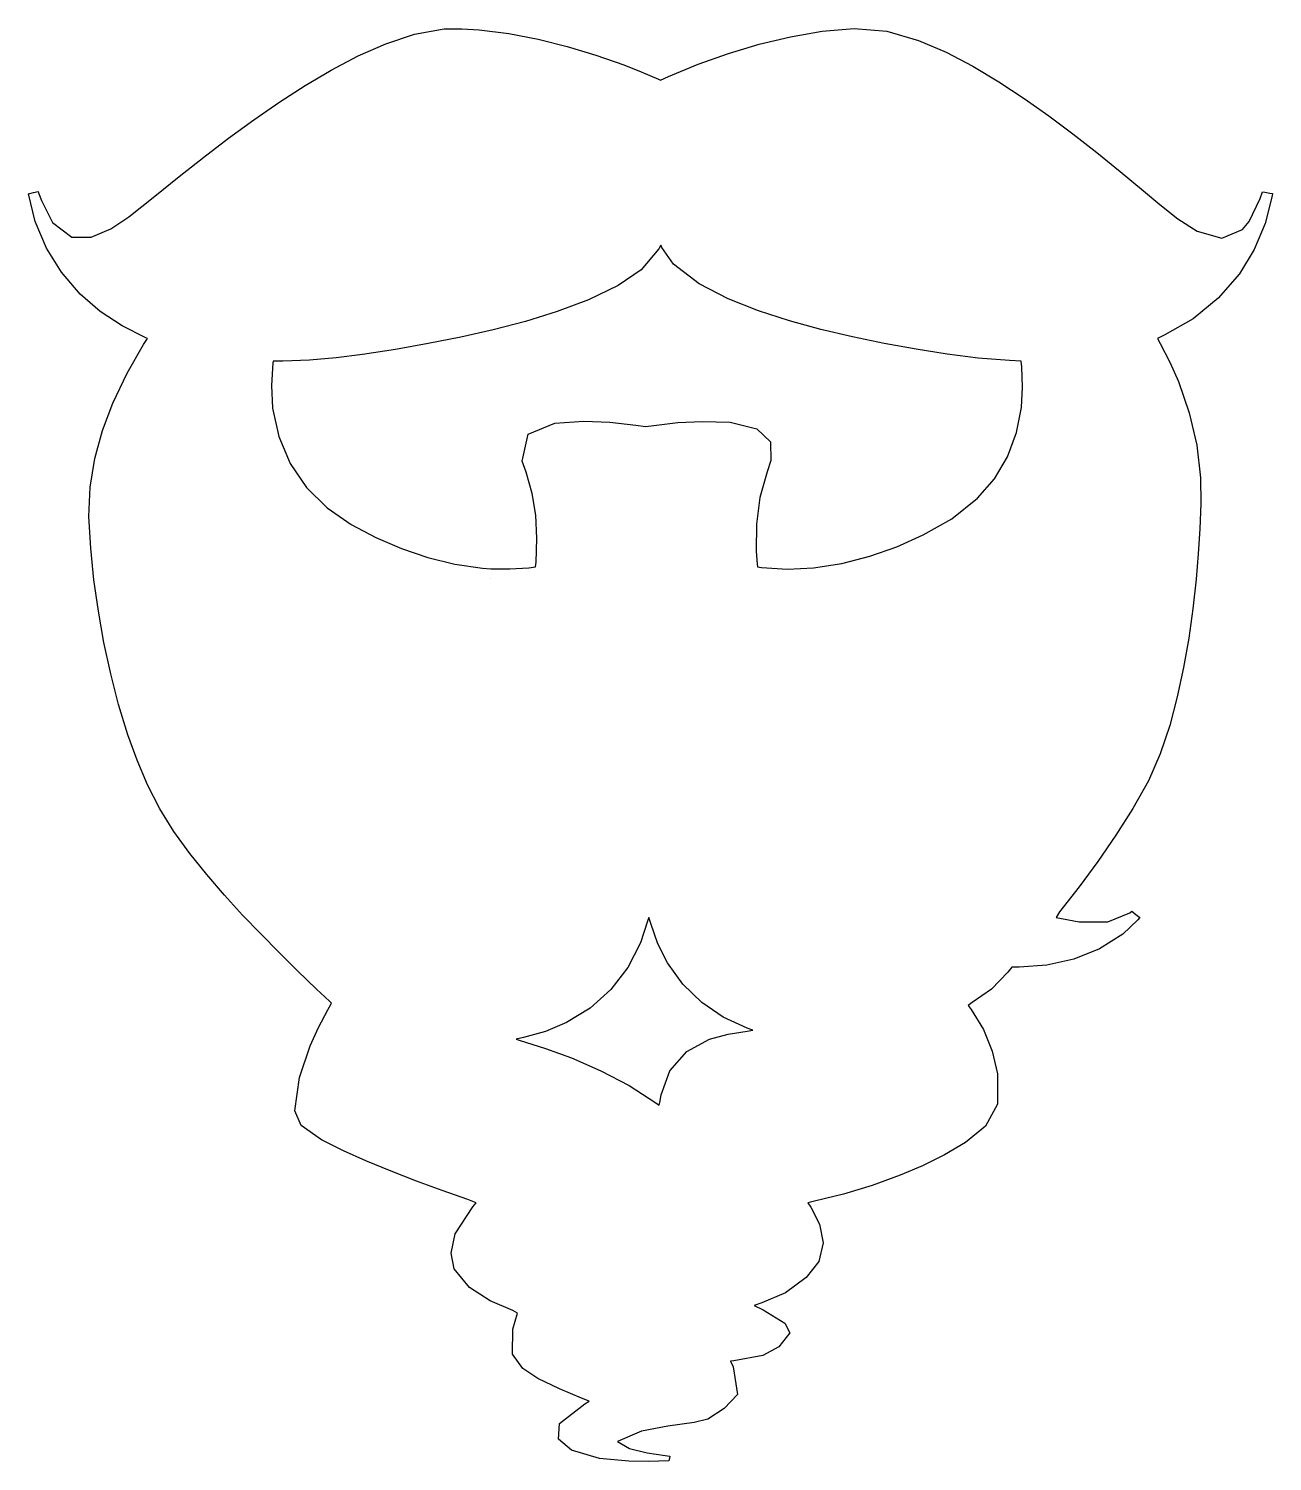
# Model space of a CAD drawing. Extents: x 0 to 86.6, y 0 to 99.7.
import ezdxf

# ---------------------------------------------------------------- set-up
doc = ezdxf.new("R2010")
doc.units = 0
doc.header["$MEASUREMENT"] = 0

msp = doc.modelspace()

# ---------------------------------------------------------------- linework, layer by layer
for p, q in [((24.861, 98.697), (26.863, 99.355)), ((26.863, 99.355), (28.935, 99.729)), ((28.935, 99.729), (30.156, 99.744)), ((30.156, 99.744), (31.376, 99.672)), ((31.376, 99.672), (33.438, 99.414)), ((33.438, 99.414), (35.48, 99.02)), ((35.48, 99.02), (37.496, 98.515)), ((50.871, 98.67), (53.048, 99.19)), ((53.048, 99.19), (55.254, 99.563)), ((55.254, 99.563), (57.483, 99.749)), ((57.483, 99.749), (59.763, 99.565)), ((59.763, 99.565), (61.961, 98.925)), ((61.961, 98.925), (63.896, 98.102)), ((21.065, 96.868), (22.932, 97.848)), ((22.932, 97.848), (24.861, 98.697)), ((37.496, 98.515), (39.486, 97.912)), ((39.486, 97.912), (41.448, 97.223)), ((46.62, 97.275), (48.728, 98.028)), ((48.728, 98.028), (50.871, 98.67)), ((63.896, 98.102), (65.762, 97.13)), ((19.251, 95.794), (21.065, 96.868)), ((41.448, 97.223), (42.659, 96.747)), ((44.553, 96.418), (46.62, 97.275)), ((65.762, 97.13), (67.568, 96.052)), ((17.48, 94.649), (19.251, 95.794)), ((42.659, 96.747), (43.857, 96.24)), ((43.857, 96.24), (43.994, 96.17)), ((43.994, 96.17), (44.553, 96.418)), ((67.568, 96.052), (69.327, 94.897)), ((69.327, 94.897), (71.046, 93.684)), ((15.683, 93.411), (17.48, 94.649)), ((13.92, 92.124), (15.683, 93.411)), ((71.046, 93.684), (72.732, 92.426)), ((12.187, 90.797), (13.92, 92.124)), ((72.732, 92.426), (74.391, 91.133)), ((10.474, 89.444), (12.187, 90.797)), ((74.391, 91.133), (76.028, 89.811)), ((76.028, 89.811), (77.646, 88.465)), ((8.774, 88.075), (10.474, 89.444)), ((-0.011, 88.257), (0.329, 88.337)), ((0.445, 86.315), (-0.011, 88.257)), ((0.329, 88.337), (0.655, 88.404)), ((0.655, 88.404), (0.684, 88.329)), ((0.684, 88.329), (0.88, 87.795)), ((0.88, 87.795), (1.66, 86.259)), ((6.977, 86.635), (8.774, 88.075)), ((77.646, 88.465), (78.773, 87.515)), ((85.015, 86.318), (85.776, 87.931)), ((85.776, 87.931), (85.928, 88.385)), ((85.928, 88.385), (86.087, 88.365)), ((86.087, 88.365), (86.432, 88.305)), ((86.596, 88.1), (86.12, 86.186)), ((86.432, 88.305), (86.619, 88.265)), ((86.619, 88.265), (86.596, 88.1)), ((78.773, 87.515), (80.026, 86.503)), ((1.224, 84.476), (0.445, 86.315)), ((1.66, 86.259), (3.009, 85.23)), ((4.333, 85.239), (5.72, 85.811)), ((5.72, 85.811), (6.977, 86.635)), ((80.026, 86.503), (81.382, 85.639)), ((84.547, 85.767), (85.015, 86.318)), ((86.12, 86.186), (85.346, 84.37)), ((3.009, 85.23), (4.333, 85.239)), ((81.382, 85.639), (83.091, 85.157)), ((83.091, 85.157), (84.547, 85.767)), ((2.283, 82.783), (1.224, 84.476)), ((43.888, 84.42), (42.651, 82.958)), ((44.015, 84.678), (43.888, 84.42)), ((44.085, 84.509), (44.015, 84.678)), ((44.909, 83.349), (44.085, 84.509)), ((85.346, 84.37), (84.323, 82.682)), ((42.651, 82.958), (41.06, 81.872)), ((46.704, 81.975), (44.909, 83.349)), ((3.589, 81.273), (2.283, 82.783)), ((41.06, 81.872), (38.976, 80.86)), ((48.715, 80.936), (46.704, 81.975)), ((84.323, 82.682), (82.844, 80.977)), ((4.969, 80.06), (3.589, 81.273)), ((38.976, 80.86), (36.808, 80.044)), ((50.82, 80.101), (48.715, 80.936)), ((82.844, 80.977), (81.093, 79.551)), ((6.504, 79.049), (4.969, 80.06)), ((36.808, 80.044), (34.593, 79.362)), ((52.975, 79.403), (50.82, 80.101)), ((8.146, 78.224), (6.504, 79.049)), ((34.593, 79.362), (32.351, 78.776)), ((55.16, 78.807), (52.975, 79.403)), ((57.366, 78.289), (55.16, 78.807)), ((81.093, 79.551), (79.137, 78.422)), ((7.994, 77.757), (8.259, 78.173)), ((8.259, 78.173), (8.146, 78.224)), ((27.816, 77.817), (25.533, 77.42)), ((30.09, 78.266), (27.816, 77.817)), ((32.351, 78.776), (30.09, 78.266)), ((59.585, 77.835), (57.366, 78.289)), ((61.814, 77.433), (59.585, 77.835)), ((79.137, 78.422), (78.619, 78.173)), ((78.619, 78.173), (78.814, 77.838)), ((78.814, 77.838), (79.489, 76.53)), ((6.851, 75.756), (7.994, 77.757)), ((21.398, 76.832), (19.545, 76.67)), ((23.243, 77.066), (21.398, 76.832)), ((25.533, 77.42), (23.243, 77.066)), ((63.967, 77.087), (61.814, 77.433)), ((66.129, 76.804), (63.967, 77.087)), ((16.993, 76.472), (16.907, 74.899)), ((17.013, 76.604), (16.993, 76.472)), ((17.687, 76.604), (17.013, 76.604)), ((19.545, 76.67), (17.687, 76.604)), ((68.303, 76.635), (66.129, 76.804)), ((69.122, 76.59), (68.303, 76.635)), ((69.175, 76.198), (69.122, 76.59)), ((69.221, 74.789), (69.175, 76.198)), ((79.489, 76.53), (80.087, 75.187)), ((5.854, 73.679), (6.851, 75.756)), ((16.907, 74.899), (16.986, 73.326)), ((80.087, 75.187), (80.834, 73.004)), ((69.156, 73.379), (69.221, 74.789)), ((5.136, 71.777), (5.854, 73.679)), ((16.986, 73.326), (17.417, 71.345)), ((68.799, 71.622), (69.156, 73.379)), ((80.834, 73.004), (81.347, 70.754)), ((34.775, 71.51), (36.633, 72.273)), ((36.633, 72.273), (38.663, 72.409)), ((38.663, 72.409), (40.474, 72.339)), ((40.474, 72.339), (42.275, 72.139)), ((42.275, 72.139), (42.96, 72.045)), ((42.96, 72.045), (43.526, 72.122)), ((43.526, 72.122), (45.214, 72.319)), ((45.214, 72.319), (46.911, 72.399)), ((46.911, 72.399), (48.846, 72.344)), ((48.846, 72.344), (50.716, 71.879)), ((50.716, 71.879), (51.671, 70.982)), ((4.59, 69.82), (5.136, 71.777)), ((17.417, 71.345), (18.197, 69.475)), ((34.376, 69.625), (34.775, 71.51)), ((51.671, 70.982), (51.694, 69.678)), ((68.173, 69.942), (68.799, 71.622)), ((67.256, 68.403), (68.173, 69.942)), ((81.347, 70.754), (81.614, 68.463)), ((4.263, 67.814), (4.59, 69.82)), ((18.197, 69.475), (19.333, 67.798)), ((34.645, 68.868), (34.376, 69.625)), ((35.063, 67.388), (34.645, 68.868)), ((51.422, 68.903), (50.926, 67.099)), ((51.694, 69.678), (51.422, 68.903)), ((66.08, 67.05), (67.256, 68.403)), ((81.614, 68.463), (81.636, 66.698)), ((4.189, 65.784), (4.263, 67.814)), ((19.333, 67.798), (20.777, 66.375)), ((35.32, 65.872), (35.063, 67.388)), ((50.926, 67.099), (50.676, 65.244)), ((64.294, 65.613), (66.08, 67.05)), ((20.777, 66.375), (22.446, 65.224)), ((35.386, 64.242), (35.32, 65.872)), ((81.636, 66.698), (81.571, 64.934)), ((4.311, 63.574), (4.189, 65.784)), ((22.446, 65.224), (24.165, 64.321)), ((50.676, 65.244), (50.663, 63.373)), ((62.29, 64.496), (64.294, 65.613)), ((81.571, 64.934), (81.461, 63.172)), ((24.165, 64.321), (25.951, 63.558)), ((35.339, 62.613), (35.386, 64.242)), ((60.462, 63.679), (62.29, 64.496)), ((4.536, 61.372), (4.311, 63.574)), ((25.951, 63.558), (27.79, 62.936)), ((27.79, 62.936), (29.675, 62.469)), ((50.663, 63.373), (50.73, 62.453)), ((56.634, 62.517), (58.574, 63.014)), ((58.574, 63.014), (60.462, 63.679)), ((81.461, 63.172), (81.31, 61.413)), ((29.675, 62.469), (31.596, 62.19)), ((31.596, 62.19), (32.178, 62.139)), ((32.178, 62.139), (33.5, 62.138)), ((33.5, 62.138), (34.821, 62.207)), ((34.821, 62.207), (35.287, 62.273)), ((34.821, 62.207), (34.821, 62.207)), ((35.287, 62.273), (35.339, 62.613)), ((50.73, 62.453), (50.753, 62.277)), ((50.753, 62.277), (51.035, 62.236)), ((51.035, 62.236), (52.845, 62.124)), ((52.845, 62.124), (54.656, 62.203)), ((54.656, 62.203), (56.634, 62.517)), ((4.847, 59.18), (4.536, 61.372)), ((32.178, 61.436), (32.178, 61.436)), ((81.31, 61.413), (81.08, 59.354)), ((5.237, 57), (4.847, 59.18)), ((81.08, 59.354), (80.792, 57.302)), ((5.705, 54.836), (5.237, 57)), ((80.792, 57.302), (80.435, 55.261)), ((80.435, 55.261), (80, 53.236)), ((6.257, 52.692), (5.705, 54.836)), ((80, 53.236), (79.467, 51.233)), ((6.904, 50.575), (6.257, 52.692)), ((79.467, 51.233), (78.812, 49.268)), ((7.538, 48.817), (6.904, 50.575)), ((78.812, 49.268), (77.989, 47.368)), ((8.268, 47.097), (7.538, 48.817)), ((9.116, 45.433), (8.268, 47.097)), ((77.989, 47.368), (76.904, 45.446)), ((10.104, 43.847), (9.116, 45.433)), ((76.904, 45.446), (75.712, 43.588)), ((11.215, 42.325), (10.104, 43.847)), ((75.712, 43.588), (74.46, 41.77)), ((12.394, 40.855), (11.215, 42.325)), ((74.46, 41.77), (73.156, 39.988)), ((13.624, 39.427), (12.394, 40.855)), ((73.156, 39.988), (71.801, 38.245)), ((14.887, 38.028), (13.624, 39.427)), ((16.152, 36.719), (14.887, 38.028)), ((71.801, 38.245), (71.553, 37.868)), ((75.164, 37.568), (76.696, 38.188)), ((76.696, 38.188), (76.831, 38.292)), ((76.831, 38.292), (77.119, 38.076)), ((77.119, 38.076), (77.38, 37.86)), ((43.106, 37.596), (42.61, 36.102)), ((43.19, 37.868), (43.106, 37.596)), ((43.322, 37.45), (43.19, 37.868)), ((43.822, 36.036), (43.322, 37.45)), ((71.553, 37.868), (73.152, 37.571)), ((73.152, 37.571), (75.164, 37.568)), ((77.244, 37.697), (76.2, 36.71)), ((77.38, 37.86), (77.244, 37.697)), ((17.435, 35.426), (16.152, 36.719)), ((42.61, 36.102), (41.723, 34.381)), ((44.495, 34.696), (43.822, 36.036)), ((76.2, 36.71), (74.572, 35.681)), ((18.727, 34.143), (17.435, 35.426)), ((72.781, 34.969), (70.899, 34.552)), ((74.572, 35.681), (72.781, 34.969)), ((20.035, 32.877), (18.727, 34.143)), ((41.723, 34.381), (40.542, 32.848)), ((45.566, 33.223), (44.495, 34.696)), ((68.188, 34.048), (67.053, 32.868)), ((68.479, 34.415), (68.188, 34.048)), ((68.975, 34.415), (68.479, 34.415)), ((70.899, 34.552), (68.975, 34.415)), ((46.873, 31.955), (45.566, 33.223)), ((20.942, 32.033), (20.035, 32.877)), ((21.09, 31.895), (20.942, 32.033)), ((40.542, 32.848), (39.103, 31.555)), ((48.376, 30.928), (46.873, 31.955)), ((65.699, 31.95), (65.439, 31.737)), ((67.053, 32.868), (65.699, 31.95)), ((20.176, 30.201), (20.825, 31.436)), ((20.825, 31.436), (21.09, 31.895)), ((39.103, 31.555), (37.455, 30.54)), ((50.03, 30.166), (48.376, 30.928)), ((65.439, 31.737), (65.65, 31.449)), ((65.65, 31.449), (66.494, 30.064)), ((19.593, 28.934), (20.176, 30.201)), ((37.455, 30.54), (35.997, 29.919)), ((48.713, 29.74), (50.036, 29.946)), ((50.427, 30.01), (50.03, 30.166)), ((50.036, 29.946), (50.427, 30.01)), ((66.494, 30.064), (67.105, 28.56)), ((18.847, 26.712), (19.593, 28.934)), ((34.469, 29.499), (33.94, 29.385)), ((33.94, 29.385), (34.152, 29.325)), ((34.152, 29.325), (35.989, 28.744)), ((35.997, 29.919), (34.469, 29.499)), ((45.844, 28.535), (47.422, 29.385)), ((47.422, 29.385), (48.713, 29.74)), ((35.989, 28.744), (37.8, 28.081)), ((37.8, 28.081), (39.839, 27.188)), ((44.662, 27.195), (45.844, 28.535)), ((67.105, 28.56), (67.463, 26.978)), ((39.839, 27.188), (41.81, 26.155)), ((44.043, 25.515), (44.662, 27.195)), ((67.463, 26.978), (67.483, 24.874)), ((18.526, 24.396), (18.847, 26.712)), ((41.81, 26.155), (43.686, 24.956)), ((43.686, 24.956), (43.915, 24.789)), ((43.915, 24.789), (43.943, 24.976)), ((43.943, 24.976), (44.043, 25.515)), ((44.043, 25.515), (44.043, 25.515)), ((18.978, 23.368), (18.526, 24.396)), ((67.483, 24.874), (66.638, 23.324)), ((20.379, 22.386), (18.978, 23.368)), ((66.638, 23.324), (65.234, 22.207)), ((21.913, 21.615), (20.379, 22.386)), ((65.234, 22.207), (63.774, 21.342)), ((23.483, 20.918), (21.913, 21.615)), ((63.774, 21.342), (62.256, 20.582)), ((25.238, 20.2), (23.483, 20.918)), ((27.008, 19.515), (25.238, 20.2)), ((62.256, 20.582), (60.696, 19.912)), ((28.787, 18.854), (27.008, 19.515)), ((58.743, 19.204), (56.754, 18.602)), ((60.696, 19.912), (58.743, 19.204)), ((30.574, 18.218), (28.787, 18.854)), ((31.169, 18.005), (30.574, 18.218)), ((30.934, 17.718), (31.169, 18.005)), ((54.735, 18.11), (54.264, 18.003)), ((54.264, 18.003), (54.461, 17.683)), ((56.754, 18.602), (54.735, 18.11)), ((29.705, 15.843), (30.934, 17.718)), ((54.461, 17.683), (55.085, 16.509)), ((55.085, 16.509), (55.324, 15.205)), ((29.429, 14.483), (29.705, 15.843)), ((55.324, 15.205), (55.019, 13.919)), ((29.62, 13.408), (29.429, 14.483)), ((30.686, 12.089), (29.62, 13.408)), ((55.019, 13.919), (54.146, 12.789)), ((32.131, 11.175), (30.686, 12.089)), ((54.146, 12.789), (52.704, 11.74)), ((33.704, 10.5), (32.131, 11.175)), ((51.065, 11.035), (50.531, 10.854)), ((52.704, 11.74), (51.065, 11.035)), ((34.045, 10.31), (33.704, 10.5)), ((33.725, 9.207), (34.045, 10.31)), ((50.531, 10.854), (51.153, 10.551)), ((51.153, 10.551), (52.664, 9.624)), ((33.69, 7.457), (33.725, 9.207)), ((52.664, 9.624), (53.011, 8.954)), ((53.011, 8.954), (52.249, 7.961)), ((34.42, 6.464), (33.69, 7.457)), ((49.109, 6.993), (48.873, 6.967)), ((51.123, 7.365), (49.109, 6.993)), ((52.249, 7.961), (51.123, 7.365)), ((35.461, 5.773), (34.42, 6.464)), ((48.873, 6.967), (49.07, 6.579)), ((49.07, 6.579), (49.358, 4.643)), ((36.955, 5.035), (35.461, 5.773)), ((38.496, 4.402), (36.955, 5.035)), ((36.957, 2.628), (38.726, 3.997)), ((39.033, 4.177), (38.496, 4.402)), ((38.726, 3.997), (39.033, 4.177)), ((49.358, 4.643), (48.428, 3.682)), ((48.428, 3.682), (47.306, 2.939)), ((36.9, 1.545), (36.957, 2.628)), ((42.679, 2.088), (41.007, 1.389)), ((44.504, 2.443), (42.679, 2.088)), ((46.344, 2.71), (44.504, 2.443)), ((47.306, 2.939), (46.344, 2.71)), ((37.794, 0.78), (36.9, 1.545)), ((41.007, 1.389), (41.835, 0.885)), ((39.757, 0.204), (37.794, 0.78)), ((41.8, 0), (39.757, 0.204)), ((43.195, -0.004), (41.8, 0)), ((41.8, 0), (41.8, 0)), ((41.835, 0.885), (43.066, 0.598)), ((41.923, 0.471), (41.923, 0.471)), ((43.066, 0.598), (44.315, 0.399)), ((44.59, 0.025), (43.195, -0.004)), ((44.315, 0.399), (44.645, 0.356)), ((44.628, 0.201), (44.59, 0.025)), ((44.645, 0.356), (44.628, 0.201))]:
    msp.add_line(p, q)

doc.saveas('drawing.dxf')
